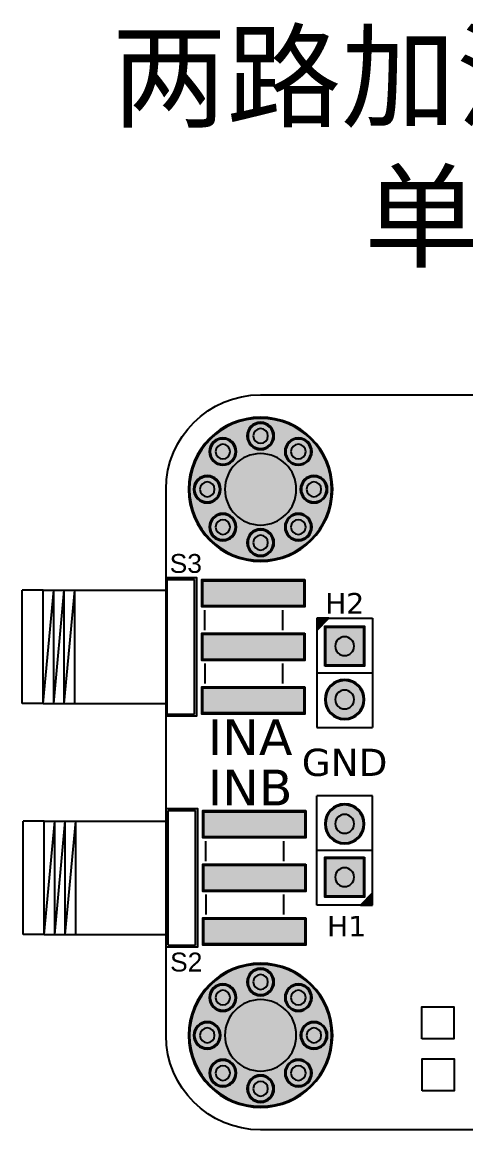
# Model space of a CAD drawing. Header units: millimetres. Extents: x -6.9 to 51.8, y 0 to 52.7.
# Drawn here: x -6.9 to 14.3, y 0 to 52.7 of the extents above; entities that cross this region are included whole.
import ezdxf
from ezdxf.enums import TextEntityAlignment as Align

# ---------------------------------------------------------------- set-up
doc = ezdxf.new("R2010")
doc.units = ezdxf.units.MM
doc.header["$MEASUREMENT"] = 0
doc.layers.get('0').update_dxf_attribs({"true_color": 0xffffff})
for name, color, linetype, true_color in [('Board-Outline-Layer', 6, 'Continuous', 0xff00ff), ('Document-Layer', 7, 'Continuous', 0xffffff), ('Hole-Layer', 49, 'Continuous', 0x222222), ('Top-Layer', 1, 'Continuous', 0xff0000), ('Top-Paste-Mask-Layer', 8, 'Continuous', 0x808080), ('Top-Silkscreen-Layer', 40, 'Continuous', 0xffcc00), ('Top-Solder-Mask-Layer', 214, 'Continuous', 0x800080)]:
    doc.layers.add(name, color=color, linetype=linetype, true_color=true_color)
doc.styles.add('textstyle0', font='')
doc.styles.add('textstyle10', font='')
doc.styles.add('textstyle11', font='')
doc.styles.add('textstyle15', font='')
doc.styles.add('textstyle17', font='')
doc.styles.add('textstyle18', font='')
doc.styles.add('textstyle19', font='')
doc.styles.add('textstyle9', font='')
doc.styles.get('textstyle0').set_extended_font_data('Arial')
doc.styles.get('textstyle10').set_extended_font_data('Verdana')
doc.styles.get('textstyle11').set_extended_font_data('Arial')
doc.styles.get('textstyle15').set_extended_font_data('Arial')
doc.styles.get('textstyle17').set_extended_font_data('Verdana')
doc.styles.get('textstyle18').set_extended_font_data('Verdana')
doc.styles.get('textstyle19').set_extended_font_data('Verdana')
doc.styles.get('textstyle9').set_extended_font_data('Verdana')

msp = doc.modelspace()

# ---------------------------------------------------------------- hatches: boundary and pattern name
at = {"layer": 'Hole-Layer'}
h = msp.add_hatch(color=256, dxfattribs=at)
edge = h.paths.add_edge_path()
edge = h.paths.add_edge_path()
edge.add_arc((4.5, 33.04), 0.35, 180, 0)
edge.add_arc((4.5, 33.04), 0.35, 0, 180)
h = msp.add_hatch(color=256, dxfattribs=at)
edge = h.paths.add_edge_path()
edge = h.paths.add_edge_path()
edge.add_arc((2.704, 32.296), 0.35, 180, 0)
edge.add_arc((2.704, 32.296), 0.35, 0, 180)
h = msp.add_hatch(color=256, dxfattribs=at)
edge = h.paths.add_edge_path()
edge = h.paths.add_edge_path()
edge.add_arc((4.5, 30.5), 1.7, 180, 0)
edge.add_arc((4.5, 30.5), 1.7, 0, 180)
h = msp.add_hatch(color=256, dxfattribs=at)
edge = h.paths.add_edge_path()
edge = h.paths.add_edge_path()
edge.add_arc((6.296, 32.296), 0.35, 180, 0)
edge.add_arc((6.296, 32.296), 0.35, 0, 180)
h = msp.add_hatch(color=256, dxfattribs=at)
edge = h.paths.add_edge_path()
edge = h.paths.add_edge_path()
edge.add_arc((1.96, 30.5), 0.35, 180, 0)
edge.add_arc((1.96, 30.5), 0.35, 0, 180)
h = msp.add_hatch(color=256, dxfattribs=at)
edge = h.paths.add_edge_path()
edge = h.paths.add_edge_path()
edge.add_arc((7.04, 30.5), 0.35, 180, 0)
edge.add_arc((7.04, 30.5), 0.35, 0, 180)
h = msp.add_hatch(color=256, dxfattribs=at)
edge = h.paths.add_edge_path()
edge = h.paths.add_edge_path()
edge.add_arc((2.704, 28.704), 0.35, 180, 0)
edge.add_arc((2.704, 28.704), 0.35, 0, 180)
h = msp.add_hatch(color=256, dxfattribs=at)
edge = h.paths.add_edge_path()
edge = h.paths.add_edge_path()
edge.add_arc((6.296, 28.704), 0.35, 180, 0)
edge.add_arc((6.296, 28.704), 0.35, 0, 180)
h = msp.add_hatch(color=256, dxfattribs=at)
edge = h.paths.add_edge_path()
edge = h.paths.add_edge_path()
edge.add_arc((4.5, 27.96), 0.35, 180, 0)
edge.add_arc((4.5, 27.96), 0.35, 0, 180)
h = msp.add_hatch(color=256, dxfattribs=at)
edge = h.paths.add_edge_path()
edge = h.paths.add_edge_path()
edge.add_arc((8.5, 23.03), 0.45, 180, 0)
edge.add_arc((8.5, 23.03), 0.45, 0, 180)
h = msp.add_hatch(color=256, dxfattribs=at)
edge = h.paths.add_edge_path()
edge = h.paths.add_edge_path()
edge.add_arc((8.5, 20.49), 0.45, 180, 0)
edge.add_arc((8.5, 20.49), 0.45, 0, 180)
h = msp.add_hatch(color=256, dxfattribs=at)
edge = h.paths.add_edge_path()
edge = h.paths.add_edge_path()
edge.add_arc((8.5, 14.57), 0.45, 180, 0)
edge.add_arc((8.5, 14.57), 0.45, 0, 180)
h = msp.add_hatch(color=256, dxfattribs=at)
edge = h.paths.add_edge_path()
edge = h.paths.add_edge_path()
edge.add_arc((8.5, 12.03), 0.45, 180, 0)
edge.add_arc((8.5, 12.03), 0.45, 0, 180)
h = msp.add_hatch(color=256, dxfattribs=at)
edge = h.paths.add_edge_path()
edge = h.paths.add_edge_path()
edge.add_arc((4.5, 7.04), 0.35, 180, 0)
edge.add_arc((4.5, 7.04), 0.35, 0, 180)
h = msp.add_hatch(color=256, dxfattribs=at)
edge = h.paths.add_edge_path()
edge = h.paths.add_edge_path()
edge.add_arc((2.704, 6.296), 0.35, 180, 0)
edge.add_arc((2.704, 6.296), 0.35, 0, 180)
h = msp.add_hatch(color=256, dxfattribs=at)
edge = h.paths.add_edge_path()
edge = h.paths.add_edge_path()
edge.add_arc((6.296, 6.296), 0.35, 180, 0)
edge.add_arc((6.296, 6.296), 0.35, 0, 180)
h = msp.add_hatch(color=256, dxfattribs=at)
edge = h.paths.add_edge_path()
edge = h.paths.add_edge_path()
edge.add_arc((4.5, 4.5), 1.7, 180, 0)
edge.add_arc((4.5, 4.5), 1.7, 0, 180)
h = msp.add_hatch(color=256, dxfattribs=at)
edge = h.paths.add_edge_path()
edge = h.paths.add_edge_path()
edge.add_arc((1.96, 4.5), 0.35, 180, 0)
edge.add_arc((1.96, 4.5), 0.35, 0, 180)
h = msp.add_hatch(color=256, dxfattribs=at)
edge = h.paths.add_edge_path()
edge = h.paths.add_edge_path()
edge.add_arc((7.04, 4.5), 0.35, 180, 0)
edge.add_arc((7.04, 4.5), 0.35, 0, 180)
h = msp.add_hatch(color=256, dxfattribs=at)
edge = h.paths.add_edge_path()
edge = h.paths.add_edge_path()
edge.add_arc((2.704, 2.704), 0.35, 180, 0)
edge.add_arc((2.704, 2.704), 0.35, 0, 180)
h = msp.add_hatch(color=256, dxfattribs=at)
edge = h.paths.add_edge_path()
edge = h.paths.add_edge_path()
edge.add_arc((6.296, 2.704), 0.35, 180, 0)
edge.add_arc((6.296, 2.704), 0.35, 0, 180)
h = msp.add_hatch(color=256, dxfattribs=at)
edge = h.paths.add_edge_path()
edge = h.paths.add_edge_path()
edge.add_arc((4.5, 1.96), 0.35, 180, 0)
edge.add_arc((4.5, 1.96), 0.35, 0, 180)
at = {"layer": 'Top-Layer'}
h = msp.add_hatch(color=256, dxfattribs=at)
edge = h.paths.add_edge_path()
edge = h.paths.add_edge_path()
edge.add_arc((4.5, 30.5), 3.38, 180, 0)
edge.add_arc((4.5, 30.5), 3.38, 0, 180)
h = msp.add_hatch(color=256, dxfattribs=at)
edge = h.paths.add_edge_path()
edge = h.paths.add_edge_path()
edge.add_arc((4.5, 33.04), 0.6, 180, 0)
edge.add_arc((4.5, 33.04), 0.6, 0, 180)
h = msp.add_hatch(color=256, dxfattribs=at)
edge = h.paths.add_edge_path()
edge = h.paths.add_edge_path()
edge.add_arc((2.704, 32.296), 0.6, 180, 0)
edge.add_arc((2.704, 32.296), 0.6, 0, 180)
h = msp.add_hatch(color=256, dxfattribs=at)
edge = h.paths.add_edge_path()
edge = h.paths.add_edge_path()
edge.add_arc((6.296, 32.296), 0.6, 180, 0)
edge.add_arc((6.296, 32.296), 0.6, 0, 180)
h = msp.add_hatch(color=256, dxfattribs=at)
edge = h.paths.add_edge_path()
edge = h.paths.add_edge_path()
edge.add_arc((1.96, 30.5), 0.6, 180, 0)
edge.add_arc((1.96, 30.5), 0.6, 0, 180)
h = msp.add_hatch(color=256, dxfattribs=at)
edge = h.paths.add_edge_path()
edge = h.paths.add_edge_path()
edge.add_arc((7.04, 30.5), 0.6, 180, 0)
edge.add_arc((7.04, 30.5), 0.6, 0, 180)
h = msp.add_hatch(color=256, dxfattribs=at)
edge = h.paths.add_edge_path()
edge = h.paths.add_edge_path()
edge.add_arc((2.704, 28.704), 0.6, 180, 0)
edge.add_arc((2.704, 28.704), 0.6, 0, 180)
h = msp.add_hatch(color=256, dxfattribs=at)
edge = h.paths.add_edge_path()
edge = h.paths.add_edge_path()
edge.add_arc((6.296, 28.704), 0.6, 180, 0)
edge.add_arc((6.296, 28.704), 0.6, 0, 180)
h = msp.add_hatch(color=256, dxfattribs=at)
edge = h.paths.add_edge_path()
edge = h.paths.add_edge_path()
edge.add_arc((4.5, 27.96), 0.6, 180, 0)
edge.add_arc((4.5, 27.96), 0.6, 0, 180)
h = msp.add_hatch(color=256, dxfattribs=at)
edge = h.paths.add_edge_path()
h.paths.add_polyline_path([(6.55, 26.15), (6.55, 24.95), (1.75, 24.95), (1.75, 26.15)])
h = msp.add_hatch(color=256, dxfattribs=at)
edge = h.paths.add_edge_path()
h.paths.add_polyline_path([(7.6, 22.13), (7.6, 23.93), (9.4, 23.93), (9.4, 22.13)])
h = msp.add_hatch(color=256, dxfattribs=at)
edge = h.paths.add_edge_path()
h.paths.add_polyline_path([(6.55, 23.6), (6.55, 22.4), (1.75, 22.4), (1.75, 23.6)])
h = msp.add_hatch(color=256, dxfattribs=at)
edge = h.paths.add_edge_path()
edge = h.paths.add_edge_path()
edge.add_arc((8.5, 20.49), 0.9, 180, 0)
edge.add_arc((8.5, 20.49), 0.9, 0, 180)
h = msp.add_hatch(color=256, dxfattribs=at)
edge = h.paths.add_edge_path()
h.paths.add_polyline_path([(6.55, 21.05), (6.55, 19.85), (1.75, 19.85), (1.75, 21.05)])
h = msp.add_hatch(color=256, dxfattribs=at)
edge = h.paths.add_edge_path()
edge = h.paths.add_edge_path()
edge.add_arc((8.5, 14.57), 0.9, 180, 0)
edge.add_arc((8.5, 14.57), 0.9, 0, 180)
h = msp.add_hatch(color=256, dxfattribs=at)
edge = h.paths.add_edge_path()
h.paths.add_polyline_path([(6.6, 15.15), (6.6, 13.95), (1.8, 13.95), (1.8, 15.15)])
h = msp.add_hatch(color=256, dxfattribs=at)
edge = h.paths.add_edge_path()
h.paths.add_polyline_path([(9.4, 12.93), (9.4, 11.13), (7.6, 11.13), (7.6, 12.93)])
h = msp.add_hatch(color=256, dxfattribs=at)
edge = h.paths.add_edge_path()
h.paths.add_polyline_path([(6.6, 12.6), (6.6, 11.4), (1.8, 11.4), (1.8, 12.6)])
h = msp.add_hatch(color=256, dxfattribs=at)
edge = h.paths.add_edge_path()
h.paths.add_polyline_path([(6.6, 10.05), (6.6, 8.85), (1.8, 8.85), (1.8, 10.05)])
h = msp.add_hatch(color=256, dxfattribs=at)
edge = h.paths.add_edge_path()
edge = h.paths.add_edge_path()
edge.add_arc((4.5, 4.5), 3.38, 180, 0)
edge.add_arc((4.5, 4.5), 3.38, 0, 180)
h = msp.add_hatch(color=256, dxfattribs=at)
edge = h.paths.add_edge_path()
edge = h.paths.add_edge_path()
edge.add_arc((4.5, 7.04), 0.6, 180, 0)
edge.add_arc((4.5, 7.04), 0.6, 0, 180)
h = msp.add_hatch(color=256, dxfattribs=at)
edge = h.paths.add_edge_path()
edge = h.paths.add_edge_path()
edge.add_arc((2.704, 6.296), 0.6, 180, 0)
edge.add_arc((2.704, 6.296), 0.6, 0, 180)
h = msp.add_hatch(color=256, dxfattribs=at)
edge = h.paths.add_edge_path()
edge = h.paths.add_edge_path()
edge.add_arc((6.296, 6.296), 0.6, 180, 0)
edge.add_arc((6.296, 6.296), 0.6, 0, 180)
h = msp.add_hatch(color=256, dxfattribs=at)
edge = h.paths.add_edge_path()
edge = h.paths.add_edge_path()
edge.add_arc((1.96, 4.5), 0.6, 180, 0)
edge.add_arc((1.96, 4.5), 0.6, 0, 180)
h = msp.add_hatch(color=256, dxfattribs=at)
edge = h.paths.add_edge_path()
edge = h.paths.add_edge_path()
edge.add_arc((7.04, 4.5), 0.6, 180, 0)
edge.add_arc((7.04, 4.5), 0.6, 0, 180)
h = msp.add_hatch(color=256, dxfattribs=at)
edge = h.paths.add_edge_path()
edge = h.paths.add_edge_path()
edge.add_arc((2.704, 2.704), 0.6, 180, 0)
edge.add_arc((2.704, 2.704), 0.6, 0, 180)
h = msp.add_hatch(color=256, dxfattribs=at)
edge = h.paths.add_edge_path()
edge = h.paths.add_edge_path()
edge.add_arc((6.296, 2.704), 0.6, 180, 0)
edge.add_arc((6.296, 2.704), 0.6, 0, 180)
h = msp.add_hatch(color=256, dxfattribs=at)
edge = h.paths.add_edge_path()
edge = h.paths.add_edge_path()
edge.add_arc((4.5, 1.96), 0.6, 180, 0)
edge.add_arc((4.5, 1.96), 0.6, 0, 180)
at = {"layer": 'Top-Paste-Mask-Layer'}
h = msp.add_hatch(color=256, dxfattribs=at)
edge = h.paths.add_edge_path()
edge = h.paths.add_edge_path()
edge.add_arc((4.5, 30.5), 3.38, 180, 0)
edge.add_arc((4.5, 30.5), 3.38, 0, 180)
h = msp.add_hatch(color=256, dxfattribs=at)
edge = h.paths.add_edge_path()
edge = h.paths.add_edge_path()
edge.add_arc((4.5, 33.04), 0.6, 180, 0)
edge.add_arc((4.5, 33.04), 0.6, 0, 180)
h = msp.add_hatch(color=256, dxfattribs=at)
edge = h.paths.add_edge_path()
edge = h.paths.add_edge_path()
edge.add_arc((2.704, 32.296), 0.6, 180, 0)
edge.add_arc((2.704, 32.296), 0.6, 0, 180)
h = msp.add_hatch(color=256, dxfattribs=at)
edge = h.paths.add_edge_path()
edge = h.paths.add_edge_path()
edge.add_arc((6.296, 32.296), 0.6, 180, 0)
edge.add_arc((6.296, 32.296), 0.6, 0, 180)
h = msp.add_hatch(color=256, dxfattribs=at)
edge = h.paths.add_edge_path()
edge = h.paths.add_edge_path()
edge.add_arc((1.96, 30.5), 0.6, 180, 0)
edge.add_arc((1.96, 30.5), 0.6, 0, 180)
h = msp.add_hatch(color=256, dxfattribs=at)
edge = h.paths.add_edge_path()
edge = h.paths.add_edge_path()
edge.add_arc((7.04, 30.5), 0.6, 180, 0)
edge.add_arc((7.04, 30.5), 0.6, 0, 180)
h = msp.add_hatch(color=256, dxfattribs=at)
edge = h.paths.add_edge_path()
edge = h.paths.add_edge_path()
edge.add_arc((2.704, 28.704), 0.6, 180, 0)
edge.add_arc((2.704, 28.704), 0.6, 0, 180)
h = msp.add_hatch(color=256, dxfattribs=at)
edge = h.paths.add_edge_path()
edge = h.paths.add_edge_path()
edge.add_arc((6.296, 28.704), 0.6, 180, 0)
edge.add_arc((6.296, 28.704), 0.6, 0, 180)
h = msp.add_hatch(color=256, dxfattribs=at)
edge = h.paths.add_edge_path()
edge = h.paths.add_edge_path()
edge.add_arc((4.5, 27.96), 0.6, 180, 0)
edge.add_arc((4.5, 27.96), 0.6, 0, 180)
h = msp.add_hatch(color=256, dxfattribs=at)
edge = h.paths.add_edge_path()
h.paths.add_polyline_path([(6.55, 26.15), (6.55, 24.95), (1.75, 24.95), (1.75, 26.15)])
h = msp.add_hatch(color=256, dxfattribs=at)
edge = h.paths.add_edge_path()
h.paths.add_polyline_path([(7.6, 22.13), (7.6, 23.93), (9.4, 23.93), (9.4, 22.13)])
h = msp.add_hatch(color=256, dxfattribs=at)
edge = h.paths.add_edge_path()
h.paths.add_polyline_path([(6.55, 23.6), (6.55, 22.4), (1.75, 22.4), (1.75, 23.6)])
h = msp.add_hatch(color=256, dxfattribs=at)
edge = h.paths.add_edge_path()
edge = h.paths.add_edge_path()
edge.add_arc((8.5, 20.49), 0.9, 180, 0)
edge.add_arc((8.5, 20.49), 0.9, 0, 180)
h = msp.add_hatch(color=256, dxfattribs=at)
edge = h.paths.add_edge_path()
h.paths.add_polyline_path([(6.55, 21.05), (6.55, 19.85), (1.75, 19.85), (1.75, 21.05)])
h = msp.add_hatch(color=256, dxfattribs=at)
edge = h.paths.add_edge_path()
edge = h.paths.add_edge_path()
edge.add_arc((8.5, 14.57), 0.9, 180, 0)
edge.add_arc((8.5, 14.57), 0.9, 0, 180)
h = msp.add_hatch(color=256, dxfattribs=at)
edge = h.paths.add_edge_path()
h.paths.add_polyline_path([(6.6, 15.15), (6.6, 13.95), (1.8, 13.95), (1.8, 15.15)])
h = msp.add_hatch(color=256, dxfattribs=at)
edge = h.paths.add_edge_path()
h.paths.add_polyline_path([(9.4, 12.93), (9.4, 11.13), (7.6, 11.13), (7.6, 12.93)])
h = msp.add_hatch(color=256, dxfattribs=at)
edge = h.paths.add_edge_path()
h.paths.add_polyline_path([(6.6, 12.6), (6.6, 11.4), (1.8, 11.4), (1.8, 12.6)])
h = msp.add_hatch(color=256, dxfattribs=at)
edge = h.paths.add_edge_path()
h.paths.add_polyline_path([(6.6, 10.05), (6.6, 8.85), (1.8, 8.85), (1.8, 10.05)])
h = msp.add_hatch(color=256, dxfattribs=at)
edge = h.paths.add_edge_path()
edge = h.paths.add_edge_path()
edge.add_arc((4.5, 4.5), 3.38, 180, 0)
edge.add_arc((4.5, 4.5), 3.38, 0, 180)
h = msp.add_hatch(color=256, dxfattribs=at)
edge = h.paths.add_edge_path()
edge = h.paths.add_edge_path()
edge.add_arc((4.5, 7.04), 0.6, 180, 0)
edge.add_arc((4.5, 7.04), 0.6, 0, 180)
h = msp.add_hatch(color=256, dxfattribs=at)
edge = h.paths.add_edge_path()
edge = h.paths.add_edge_path()
edge.add_arc((2.704, 6.296), 0.6, 180, 0)
edge.add_arc((2.704, 6.296), 0.6, 0, 180)
h = msp.add_hatch(color=256, dxfattribs=at)
edge = h.paths.add_edge_path()
edge = h.paths.add_edge_path()
edge.add_arc((6.296, 6.296), 0.6, 180, 0)
edge.add_arc((6.296, 6.296), 0.6, 0, 180)
h = msp.add_hatch(color=256, dxfattribs=at)
edge = h.paths.add_edge_path()
edge = h.paths.add_edge_path()
edge.add_arc((1.96, 4.5), 0.6, 180, 0)
edge.add_arc((1.96, 4.5), 0.6, 0, 180)
h = msp.add_hatch(color=256, dxfattribs=at)
edge = h.paths.add_edge_path()
edge = h.paths.add_edge_path()
edge.add_arc((7.04, 4.5), 0.6, 180, 0)
edge.add_arc((7.04, 4.5), 0.6, 0, 180)
h = msp.add_hatch(color=256, dxfattribs=at)
edge = h.paths.add_edge_path()
edge = h.paths.add_edge_path()
edge.add_arc((2.704, 2.704), 0.6, 180, 0)
edge.add_arc((2.704, 2.704), 0.6, 0, 180)
h = msp.add_hatch(color=256, dxfattribs=at)
edge = h.paths.add_edge_path()
edge = h.paths.add_edge_path()
edge.add_arc((6.296, 2.704), 0.6, 180, 0)
edge.add_arc((6.296, 2.704), 0.6, 0, 180)
h = msp.add_hatch(color=256, dxfattribs=at)
edge = h.paths.add_edge_path()
edge = h.paths.add_edge_path()
edge.add_arc((4.5, 1.96), 0.6, 180, 0)
edge.add_arc((4.5, 1.96), 0.6, 0, 180)
at = {"layer": 'Top-Silkscreen-Layer'}
h = msp.add_hatch(color=256, dxfattribs=at)
edge = h.paths.add_edge_path()
h.paths.add_polyline_path([(7.17, 24.36), (7.17, 23.78), (7.75, 24.36)])
h = msp.add_hatch(color=256, dxfattribs=at)
edge = h.paths.add_edge_path()
h.paths.add_polyline_path([(7.17, 24.36), (7.17, 23.78), (7.75, 24.36)])
h = msp.add_hatch(color=256, dxfattribs=at)
edge = h.paths.add_edge_path()
h.paths.add_polyline_path([(9.83, 10.7), (9.83, 11.28), (9.25, 10.7)])
h = msp.add_hatch(color=256, dxfattribs=at)
edge = h.paths.add_edge_path()
h.paths.add_polyline_path([(9.83, 10.7), (9.83, 11.28), (9.25, 10.7)])
at = {"layer": 'Top-Solder-Mask-Layer'}
h = msp.add_hatch(color=256, dxfattribs=at)
edge = h.paths.add_edge_path()
edge = h.paths.add_edge_path()
edge.add_arc((4.5, 30.5), 3.431, 180, 0)
edge.add_arc((4.5, 30.5), 3.431, 0, 180)
h = msp.add_hatch(color=256, dxfattribs=at)
edge = h.paths.add_edge_path()
edge = h.paths.add_edge_path()
edge.add_arc((4.5, 33.04), 0.651, 180, 0)
edge.add_arc((4.5, 33.04), 0.651, 0, 180)
h = msp.add_hatch(color=256, dxfattribs=at)
edge = h.paths.add_edge_path()
edge = h.paths.add_edge_path()
edge.add_arc((2.704, 32.296), 0.651, 180, 0)
edge.add_arc((2.704, 32.296), 0.651, 0, 180)
h = msp.add_hatch(color=256, dxfattribs=at)
edge = h.paths.add_edge_path()
edge = h.paths.add_edge_path()
edge.add_arc((6.296, 32.296), 0.651, 180, 0)
edge.add_arc((6.296, 32.296), 0.651, 0, 180)
h = msp.add_hatch(color=256, dxfattribs=at)
edge = h.paths.add_edge_path()
edge = h.paths.add_edge_path()
edge.add_arc((1.96, 30.5), 0.651, 180, 0)
edge.add_arc((1.96, 30.5), 0.651, 0, 180)
h = msp.add_hatch(color=256, dxfattribs=at)
edge = h.paths.add_edge_path()
edge = h.paths.add_edge_path()
edge.add_arc((7.04, 30.5), 0.651, 180, 0)
edge.add_arc((7.04, 30.5), 0.651, 0, 180)
h = msp.add_hatch(color=256, dxfattribs=at)
edge = h.paths.add_edge_path()
edge = h.paths.add_edge_path()
edge.add_arc((2.704, 28.704), 0.651, 180, 0)
edge.add_arc((2.704, 28.704), 0.651, 0, 180)
h = msp.add_hatch(color=256, dxfattribs=at)
edge = h.paths.add_edge_path()
edge = h.paths.add_edge_path()
edge.add_arc((6.296, 28.704), 0.651, 180, 0)
edge.add_arc((6.296, 28.704), 0.651, 0, 180)
h = msp.add_hatch(color=256, dxfattribs=at)
edge = h.paths.add_edge_path()
edge = h.paths.add_edge_path()
edge.add_arc((4.5, 27.96), 0.651, 180, 0)
edge.add_arc((4.5, 27.96), 0.651, 0, 180)
h = msp.add_hatch(color=256, dxfattribs=at)
edge = h.paths.add_edge_path()
h.paths.add_polyline_path([(6.601, 26.201), (6.601, 24.899), (1.699, 24.899), (1.699, 26.201)])
h = msp.add_hatch(color=256, dxfattribs=at)
edge = h.paths.add_edge_path()
h.paths.add_polyline_path([(7.549, 22.079), (7.549, 23.981), (9.451, 23.981), (9.451, 22.079)])
h = msp.add_hatch(color=256, dxfattribs=at)
edge = h.paths.add_edge_path()
h.paths.add_polyline_path([(6.601, 23.651), (6.601, 22.349), (1.699, 22.349), (1.699, 23.651)])
h = msp.add_hatch(color=256, dxfattribs=at)
edge = h.paths.add_edge_path()
h.paths.add_polyline_path([(6.601, 21.101), (6.601, 19.799), (1.699, 19.799), (1.699, 21.101)])
h = msp.add_hatch(color=256, dxfattribs=at)
edge = h.paths.add_edge_path()
edge = h.paths.add_edge_path()
edge.add_arc((8.5, 20.49), 0.951, 180, 0)
edge.add_arc((8.5, 20.49), 0.951, 0, 180)
h = msp.add_hatch(color=256, dxfattribs=at)
edge = h.paths.add_edge_path()
edge = h.paths.add_edge_path()
edge.add_arc((8.5, 14.57), 0.951, 180, 0)
edge.add_arc((8.5, 14.57), 0.951, 0, 180)
h = msp.add_hatch(color=256, dxfattribs=at)
edge = h.paths.add_edge_path()
h.paths.add_polyline_path([(6.651, 15.201), (6.651, 13.899), (1.749, 13.899), (1.749, 15.201)])
h = msp.add_hatch(color=256, dxfattribs=at)
edge = h.paths.add_edge_path()
h.paths.add_polyline_path([(9.451, 12.981), (9.451, 11.079), (7.549, 11.079), (7.549, 12.981)])
h = msp.add_hatch(color=256, dxfattribs=at)
edge = h.paths.add_edge_path()
h.paths.add_polyline_path([(6.651, 12.651), (6.651, 11.349), (1.749, 11.349), (1.749, 12.651)])
h = msp.add_hatch(color=256, dxfattribs=at)
edge = h.paths.add_edge_path()
h.paths.add_polyline_path([(6.651, 10.101), (6.651, 8.799), (1.749, 8.799), (1.749, 10.101)])
h = msp.add_hatch(color=256, dxfattribs=at)
edge = h.paths.add_edge_path()
edge = h.paths.add_edge_path()
edge.add_arc((4.5, 4.5), 3.431, 180, 0)
edge.add_arc((4.5, 4.5), 3.431, 0, 180)
h = msp.add_hatch(color=256, dxfattribs=at)
edge = h.paths.add_edge_path()
edge = h.paths.add_edge_path()
edge.add_arc((4.5, 7.04), 0.651, 180, 0)
edge.add_arc((4.5, 7.04), 0.651, 0, 180)
h = msp.add_hatch(color=256, dxfattribs=at)
edge = h.paths.add_edge_path()
edge = h.paths.add_edge_path()
edge.add_arc((2.704, 6.296), 0.651, 180, 0)
edge.add_arc((2.704, 6.296), 0.651, 0, 180)
h = msp.add_hatch(color=256, dxfattribs=at)
edge = h.paths.add_edge_path()
edge = h.paths.add_edge_path()
edge.add_arc((6.296, 6.296), 0.651, 180, 0)
edge.add_arc((6.296, 6.296), 0.651, 0, 180)
h = msp.add_hatch(color=256, dxfattribs=at)
edge = h.paths.add_edge_path()
edge = h.paths.add_edge_path()
edge.add_arc((1.96, 4.5), 0.651, 180, 0)
edge.add_arc((1.96, 4.5), 0.651, 0, 180)
h = msp.add_hatch(color=256, dxfattribs=at)
edge = h.paths.add_edge_path()
edge = h.paths.add_edge_path()
edge.add_arc((7.04, 4.5), 0.651, 180, 0)
edge.add_arc((7.04, 4.5), 0.651, 0, 180)
h = msp.add_hatch(color=256, dxfattribs=at)
edge = h.paths.add_edge_path()
edge = h.paths.add_edge_path()
edge.add_arc((2.704, 2.704), 0.651, 180, 0)
edge.add_arc((2.704, 2.704), 0.651, 0, 180)
h = msp.add_hatch(color=256, dxfattribs=at)
edge = h.paths.add_edge_path()
edge = h.paths.add_edge_path()
edge.add_arc((6.296, 2.704), 0.651, 180, 0)
edge.add_arc((6.296, 2.704), 0.651, 0, 180)
h = msp.add_hatch(color=256, dxfattribs=at)
edge = h.paths.add_edge_path()
edge = h.paths.add_edge_path()
edge.add_arc((4.5, 1.96), 0.651, 180, 0)
edge.add_arc((4.5, 1.96), 0.651, 0, 180)

# ---------------------------------------------------------------- linework, layer by layer
at = {"layer": 'Board-Outline-Layer'}
msp.add_lwpolyline([(0, 4.5), (0, 30.5, -0.414), (4.5, 35), (40.5, 35, -0.414), (45, 30.5), (45, 4.5, -0.414), (40.5, 0), (4.5, 0, -0.414)], format="xyb", close=True, dxfattribs=at)
for points in [[(-0.05, 26.3), (1.45, 26.3), (1.45, 19.7), (-0.05, 19.7)], [(-0.05, 26.3), (1.45, 26.3), (1.45, 19.7), (-0.05, 19.7)], [(0, 15.3), (1.5, 15.3), (1.5, 8.7), (0, 8.7)], [(0, 15.3), (1.5, 15.3), (1.5, 8.7), (0, 8.7)]]:
    msp.add_lwpolyline(points, dxfattribs=at)
at = {"layer": 'Document-Layer'}
for points in [[(0.05, 26.2), (1.35, 26.2)], [(0.05, 19.8), (0.05, 26.2)], [(0.05, 26.2), (1.35, 26.2)], [(0.05, 19.8), (0.05, 26.2)], [(1.35, 19.8), (1.35, 26.2)], [(1.35, 19.8), (1.35, 26.2)], [(-5.85, 25.7), (-6.85, 25.7)], [(-6.85, 20.3), (-6.85, 25.7)], [(-5.85, 25.7), (-6.85, 25.7)], [(-6.85, 20.3), (-6.85, 25.7)], [(-5.85, 25.7), (0.05, 25.7)], [(-5.85, 20.3), (-5.85, 25.7)], [(-5.85, 20.3), (-5.35, 25.7)], [(-5.85, 25.7), (0.05, 25.7)], [(-5.85, 20.3), (-5.85, 25.7)], [(-5.85, 20.3), (-5.35, 25.7)], [(-5.35, 20.3), (-5.35, 25.7)], [(-5.35, 20.3), (-4.85, 25.7)], [(-5.35, 20.3), (-5.35, 25.7)], [(-5.35, 20.3), (-4.85, 25.7)], [(-4.85, 20.3), (-4.85, 25.7)], [(-4.85, 20.3), (-4.35, 25.7)], [(-4.85, 20.3), (-4.85, 25.7)], [(-4.85, 20.3), (-4.35, 25.7)], [(-4.35, 20.3), (-4.35, 25.7)], [(-4.35, 20.3), (-4.35, 25.7)], [(-5.85, 20.3), (-6.85, 20.3)], [(-5.85, 20.3), (-6.85, 20.3)], [(-5.85, 20.3), (0.05, 20.3)], [(-5.85, 20.3), (0.05, 20.3)], [(0.05, 19.8), (1.35, 19.8)], [(0.05, 19.8), (1.35, 19.8)], [(0.1, 15.2), (1.4, 15.2)], [(0.1, 8.8), (0.1, 15.2)], [(0.1, 15.2), (1.4, 15.2)], [(0.1, 8.8), (0.1, 15.2)], [(1.4, 8.8), (1.4, 15.2)], [(1.4, 8.8), (1.4, 15.2)], [(-5.8, 14.7), (-6.8, 14.7)], [(-6.8, 9.3), (-6.8, 14.7)], [(-5.8, 14.7), (-6.8, 14.7)], [(-6.8, 9.3), (-6.8, 14.7)], [(-5.8, 14.7), (0.1, 14.7)], [(-5.8, 9.3), (-5.8, 14.7)], [(-5.8, 9.3), (-5.3, 14.7)], [(-5.8, 14.7), (0.1, 14.7)], [(-5.8, 9.3), (-5.8, 14.7)], [(-5.8, 9.3), (-5.3, 14.7)], [(-5.3, 9.3), (-5.3, 14.7)], [(-5.3, 9.3), (-4.8, 14.7)], [(-5.3, 9.3), (-5.3, 14.7)], [(-5.3, 9.3), (-4.8, 14.7)], [(-4.8, 9.3), (-4.8, 14.7)], [(-4.8, 9.3), (-4.3, 14.7)], [(-4.8, 9.3), (-4.8, 14.7)], [(-4.8, 9.3), (-4.3, 14.7)], [(-4.3, 9.3), (-4.3, 14.7)], [(-4.3, 9.3), (-4.3, 14.7)], [(-5.8, 9.3), (-6.8, 9.3)], [(-5.8, 9.3), (-6.8, 9.3)], [(-5.8, 9.3), (0.1, 9.3)], [(-5.8, 9.3), (0.1, 9.3)], [(0.1, 8.8), (1.4, 8.8)], [(0.1, 8.8), (1.4, 8.8)]]:
    msp.add_lwpolyline(points, dxfattribs=at)
at = {"layer": 'Hole-Layer'}
for points in [[(4.15, 33.04, 1), (4.85, 33.04, 1)], [(2.354, 32.296, 1), (3.054, 32.296, 1)], [(5.946, 32.296, 1), (6.646, 32.296, 1)], [(1.61, 30.5, 1), (2.31, 30.5, 1)], [(6.69, 30.5, 1), (7.39, 30.5, 1)], [(2.354, 28.704, 1), (3.054, 28.704, 1)], [(5.946, 28.704, 1), (6.646, 28.704, 1)], [(4.15, 27.96, 1), (4.85, 27.96, 1)], [(8.05, 23.03, 1), (8.95, 23.03, 1)], [(8.05, 20.49, 1), (8.95, 20.49, 1)], [(8.05, 14.57, 1), (8.95, 14.57, 1)], [(8.05, 12.03, 1), (8.95, 12.03, 1)], [(4.15, 7.04, 1), (4.85, 7.04, 1)], [(2.354, 6.296, 1), (3.054, 6.296, 1)], [(5.946, 6.296, 1), (6.646, 6.296, 1)], [(1.61, 4.5, 1), (2.31, 4.5, 1)], [(6.69, 4.5, 1), (7.39, 4.5, 1)], [(2.354, 2.704, 1), (3.054, 2.704, 1)], [(5.946, 2.704, 1), (6.646, 2.704, 1)], [(4.15, 1.96, 1), (4.85, 1.96, 1)]]:
    msp.add_lwpolyline(points, format="xyb", close=True, dxfattribs=at)
for points in [[(2.8, 30.5, 1), (6.2, 30.5), (6.2, 30.5, 1), (2.8, 30.5)], [(2.8, 4.5, 1), (6.2, 4.5), (6.2, 4.5, 1), (2.8, 4.5)]]:
    msp.add_lwpolyline(points, format="xyb", dxfattribs=at)
at = {"layer": 'Top-Layer'}
for points in [[(1.12, 30.5, 1), (7.88, 30.5, 1)], [(7.6, 20.49, 1), (9.4, 20.49, 1)], [(7.6, 14.57, 1), (9.4, 14.57, 1)], [(1.12, 4.5, 1), (7.88, 4.5, 1)]]:
    msp.add_lwpolyline(points, format="xyb", close=True, dxfattribs=at)
for points in [[(3.9, 33.04, 1), (5.1, 33.04), (5.1, 33.04, 1), (3.9, 33.04)], [(2.104, 32.296, 1), (3.304, 32.296), (3.304, 32.296, 1), (2.104, 32.296)], [(5.696, 32.296, 1), (6.896, 32.296), (6.896, 32.296, 1), (5.696, 32.296)], [(1.36, 30.5, 1), (2.56, 30.5), (2.56, 30.5, 1), (1.36, 30.5)], [(6.44, 30.5, 1), (7.64, 30.5), (7.64, 30.5, 1), (6.44, 30.5)], [(2.104, 28.704, 1), (3.304, 28.704), (3.304, 28.704, 1), (2.104, 28.704)], [(5.696, 28.704, 1), (6.896, 28.704), (6.896, 28.704, 1), (5.696, 28.704)], [(3.9, 27.96, 1), (5.1, 27.96), (5.1, 27.96, 1), (3.9, 27.96)], [(3.9, 7.04, 1), (5.1, 7.04), (5.1, 7.04, 1), (3.9, 7.04)], [(2.104, 6.296, 1), (3.304, 6.296), (3.304, 6.296, 1), (2.104, 6.296)], [(5.696, 6.296, 1), (6.896, 6.296), (6.896, 6.296, 1), (5.696, 6.296)], [(1.36, 4.5, 1), (2.56, 4.5), (2.56, 4.5, 1), (1.36, 4.5)], [(6.44, 4.5, 1), (7.64, 4.5), (7.64, 4.5, 1), (6.44, 4.5)], [(2.104, 2.704, 1), (3.304, 2.704), (3.304, 2.704, 1), (2.104, 2.704)], [(5.696, 2.704, 1), (6.896, 2.704), (6.896, 2.704, 1), (5.696, 2.704)], [(3.9, 1.96, 1), (5.1, 1.96), (5.1, 1.96, 1), (3.9, 1.96)]]:
    msp.add_lwpolyline(points, format="xyb", dxfattribs=at)
for points in [[(6.55, 26.15), (6.55, 24.95), (1.75, 24.95), (1.75, 26.15)], [(7.6, 22.13), (7.6, 23.93), (9.4, 23.93), (9.4, 22.13)], [(6.55, 23.6), (6.55, 22.4), (1.75, 22.4), (1.75, 23.6)], [(6.55, 21.05), (6.55, 19.85), (1.75, 19.85), (1.75, 21.05)], [(6.6, 15.15), (6.6, 13.95), (1.8, 13.95), (1.8, 15.15)], [(9.4, 12.93), (9.4, 11.13), (7.6, 11.13), (7.6, 12.93)], [(6.6, 12.6), (6.6, 11.4), (1.8, 11.4), (1.8, 12.6)], [(6.6, 10.05), (6.6, 8.85), (1.8, 8.85), (1.8, 10.05)]]:
    msp.add_lwpolyline(points, close=True, dxfattribs=at)
at = {"layer": 'Top-Paste-Mask-Layer'}
for points in [[(1.12, 30.5, 1), (7.88, 30.5, 1)], [(7.6, 20.49, 1), (9.4, 20.49, 1)], [(7.6, 14.57, 1), (9.4, 14.57, 1)], [(1.12, 4.5, 1), (7.88, 4.5, 1)]]:
    msp.add_lwpolyline(points, format="xyb", close=True, dxfattribs=at)
for points in [[(3.9, 33.04, 1), (5.1, 33.04), (5.1, 33.04, 1), (3.9, 33.04)], [(2.104, 32.296, 1), (3.304, 32.296), (3.304, 32.296, 1), (2.104, 32.296)], [(5.696, 32.296, 1), (6.896, 32.296), (6.896, 32.296, 1), (5.696, 32.296)], [(1.36, 30.5, 1), (2.56, 30.5), (2.56, 30.5, 1), (1.36, 30.5)], [(6.44, 30.5, 1), (7.64, 30.5), (7.64, 30.5, 1), (6.44, 30.5)], [(2.104, 28.704, 1), (3.304, 28.704), (3.304, 28.704, 1), (2.104, 28.704)], [(5.696, 28.704, 1), (6.896, 28.704), (6.896, 28.704, 1), (5.696, 28.704)], [(3.9, 27.96, 1), (5.1, 27.96), (5.1, 27.96, 1), (3.9, 27.96)], [(3.9, 7.04, 1), (5.1, 7.04), (5.1, 7.04, 1), (3.9, 7.04)], [(2.104, 6.296, 1), (3.304, 6.296), (3.304, 6.296, 1), (2.104, 6.296)], [(5.696, 6.296, 1), (6.896, 6.296), (6.896, 6.296, 1), (5.696, 6.296)], [(1.36, 4.5, 1), (2.56, 4.5), (2.56, 4.5, 1), (1.36, 4.5)], [(6.44, 4.5, 1), (7.64, 4.5), (7.64, 4.5, 1), (6.44, 4.5)], [(2.104, 2.704, 1), (3.304, 2.704), (3.304, 2.704, 1), (2.104, 2.704)], [(5.696, 2.704, 1), (6.896, 2.704), (6.896, 2.704, 1), (5.696, 2.704)], [(3.9, 1.96, 1), (5.1, 1.96), (5.1, 1.96, 1), (3.9, 1.96)]]:
    msp.add_lwpolyline(points, format="xyb", dxfattribs=at)
for points in [[(6.55, 26.15), (6.55, 24.95), (1.75, 24.95), (1.75, 26.15)], [(7.6, 22.13), (7.6, 23.93), (9.4, 23.93), (9.4, 22.13)], [(6.55, 23.6), (6.55, 22.4), (1.75, 22.4), (1.75, 23.6)], [(6.55, 21.05), (6.55, 19.85), (1.75, 19.85), (1.75, 21.05)], [(6.6, 15.15), (6.6, 13.95), (1.8, 13.95), (1.8, 15.15)], [(9.4, 12.93), (9.4, 11.13), (7.6, 11.13), (7.6, 12.93)], [(6.6, 12.6), (6.6, 11.4), (1.8, 11.4), (1.8, 12.6)], [(6.6, 10.05), (6.6, 8.85), (1.8, 8.85), (1.8, 10.05)]]:
    msp.add_lwpolyline(points, close=True, dxfattribs=at)
at = {"layer": 'Top-Silkscreen-Layer'}
for points in [[(1.85, 23.8), (1.85, 24.75)], [(1.85, 23.8), (1.85, 24.75)], [(5.56, 23.8), (5.56, 24.75)], [(5.56, 23.8), (5.56, 24.75)], [(7.17, 24.36), (7.17, 21.76)], [(7.17, 24.36), (9.83, 24.36)], [(7.17, 24.36), (7.17, 21.76)], [(7.17, 24.36), (9.83, 24.36)], [(9.83, 24.36), (9.83, 21.76)], [(9.83, 24.36), (9.83, 21.76)], [(1.85, 22.2), (1.85, 21.25)], [(1.85, 22.2), (1.85, 21.25)], [(5.56, 21.25), (5.56, 22.2)], [(5.56, 21.25), (5.56, 22.2)], [(7.17, 21.76), (9.83, 21.76)], [(7.17, 21.76), (7.17, 19.16)], [(7.17, 21.76), (9.83, 21.76)], [(7.17, 21.76), (7.17, 19.16)], [(9.83, 21.76), (9.83, 19.16)], [(9.83, 21.76), (9.83, 19.16)], [(7.17, 19.16), (9.83, 19.16)], [(7.17, 19.16), (9.83, 19.16)], [(7.17, 13.3), (7.17, 15.9)], [(9.83, 15.9), (7.17, 15.9)], [(7.17, 13.3), (7.17, 15.9)], [(9.83, 15.9), (7.17, 15.9)], [(9.83, 13.3), (9.83, 15.9)], [(9.83, 13.3), (9.83, 15.9)], [(1.9, 12.8), (1.9, 13.75)], [(1.9, 12.8), (1.9, 13.75)], [(5.61, 12.8), (5.61, 13.75)], [(5.61, 12.8), (5.61, 13.75)], [(9.83, 13.3), (7.17, 13.3)], [(7.17, 10.7), (7.17, 13.3)], [(9.83, 13.3), (7.17, 13.3)], [(7.17, 10.7), (7.17, 13.3)], [(9.83, 10.7), (9.83, 13.3)], [(9.83, 10.7), (9.83, 13.3)], [(1.9, 11.2), (1.9, 10.25)], [(1.9, 11.2), (1.9, 10.25)], [(5.61, 10.25), (5.61, 11.2)], [(5.61, 10.25), (5.61, 11.2)], [(9.83, 10.7), (7.17, 10.7)], [(9.83, 10.7), (7.17, 10.7)]]:
    msp.add_lwpolyline(points, dxfattribs=at)
for points in [[(7.17, 24.36), (7.17, 23.78), (7.75, 24.36)], [(7.17, 24.36), (7.17, 23.78), (7.75, 24.36)], [(9.83, 10.7), (9.83, 11.28), (9.25, 10.7)], [(9.83, 10.7), (9.83, 11.28), (9.25, 10.7)], [(12.181, 4.336), (12.181, 5.86), (13.705, 5.86), (13.705, 4.336)], [(12.184, 1.856), (12.184, 3.38), (13.708, 3.38), (13.708, 1.856)]]:
    msp.add_lwpolyline(points, close=True, dxfattribs=at)
at = {"layer": 'Top-Solder-Mask-Layer'}
for points in [[(1.069, 30.5, 1), (7.931, 30.5), (7.931, 30.5, 1), (1.069, 30.5)], [(1.069, 4.5, 1), (7.931, 4.5), (7.931, 4.5, 1), (1.069, 4.5)]]:
    msp.add_lwpolyline(points, format="xyb", dxfattribs=at)
for points in [[(3.849, 33.04, 1), (5.151, 33.04, 1)], [(2.053, 32.296, 1), (3.355, 32.296, 1)], [(5.645, 32.296, 1), (6.947, 32.296, 1)], [(1.309, 30.5, 1), (2.611, 30.5, 1)], [(6.389, 30.5, 1), (7.691, 30.5, 1)], [(2.053, 28.704, 1), (3.355, 28.704, 1)], [(5.645, 28.704, 1), (6.947, 28.704, 1)], [(3.849, 27.96, 1), (5.151, 27.96, 1)], [(7.549, 20.49, 1), (9.451, 20.49, 1)], [(7.549, 14.57, 1), (9.451, 14.57, 1)], [(3.849, 7.04, 1), (5.151, 7.04, 1)], [(2.053, 6.296, 1), (3.355, 6.296, 1)], [(5.645, 6.296, 1), (6.947, 6.296, 1)], [(1.309, 4.5, 1), (2.611, 4.5, 1)], [(6.389, 4.5, 1), (7.691, 4.5, 1)], [(2.053, 2.704, 1), (3.355, 2.704, 1)], [(5.645, 2.704, 1), (6.947, 2.704, 1)], [(3.849, 1.96, 1), (5.151, 1.96, 1)]]:
    msp.add_lwpolyline(points, format="xyb", close=True, dxfattribs=at)
for points in [[(6.601, 26.201), (6.601, 24.899), (1.699, 24.899), (1.699, 26.201)], [(7.549, 22.079), (7.549, 23.981), (9.451, 23.981), (9.451, 22.079)], [(6.601, 23.651), (6.601, 22.349), (1.699, 22.349), (1.699, 23.651)], [(6.601, 21.101), (6.601, 19.799), (1.699, 19.799), (1.699, 21.101)], [(6.651, 15.201), (6.651, 13.899), (1.749, 13.899), (1.749, 15.201)], [(9.451, 12.981), (9.451, 11.079), (7.549, 11.079), (7.549, 12.981)], [(6.651, 12.651), (6.651, 11.349), (1.749, 11.349), (1.749, 12.651)], [(6.651, 10.101), (6.651, 8.799), (1.749, 8.799), (1.749, 10.101)]]:
    msp.add_lwpolyline(points, close=True, dxfattribs=at)

# ---------------------------------------------------------------- texts
at = {"insert": (22.266, 46.607), "char_height": 1, "attachment_point": 5, "style": 'textstyle0'}
msp.add_mtext('\\H4;两路加法器模块V4.1\\P单位：mm', dxfattribs=at)
at = {"layer": 'Top-Silkscreen-Layer'}
for s, height, style, p in [('S3', 0.9001, 'textstyle15', (0.94, 26.97)), ('H1', 0.9782, 'textstyle18', (8.59, 9.7)), ('S2', 0.9001, 'textstyle11', (0.96, 7.99))]:
    msp.add_text(s, height=height, rotation=360, dxfattribs=dict(at, style=style)).set_placement(p, align=Align.MIDDLE_CENTER)
for s, height, style, p in [('H2', 0.9782, 'textstyle17', (8.5, 25.075)), ('INA', 1.7012, 'textstyle10', (4, 18.7)), ('GND', 1.2963, 'textstyle19', (8.5, 17.5)), ('INB', 1.7012, 'textstyle9', (4, 16.3))]:
    msp.add_text(s, height=height, dxfattribs=dict(at, style=style)).set_placement(p, align=Align.MIDDLE_CENTER)

doc.saveas('drawing.dxf')
